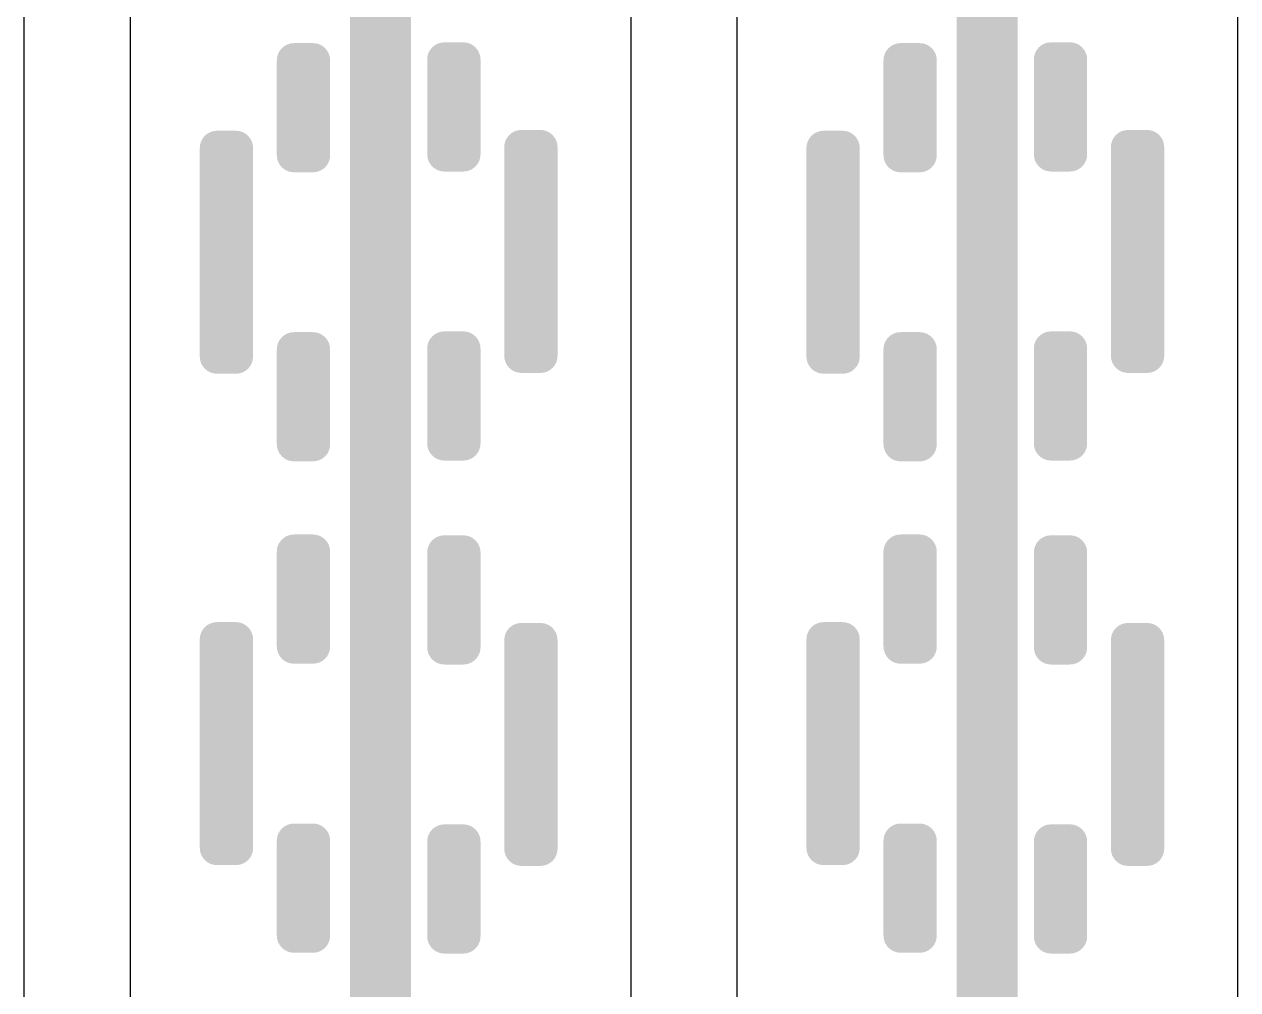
# Model space of a CAD drawing. Header units: inches. Extents: x -0.01 to 3.95, y -0.11 to 1.88.
# Drawn here: x 0.365 to 0.995, y 0.945 to 1.446 of the extents above; entities that cross this region are included whole.
import ezdxf

# ---------------------------------------------------------------- set-up
doc = ezdxf.new("R2010")
doc.units = ezdxf.units.IN
doc.header["$MEASUREMENT"] = 0
for name, color, linetype in [('Top Layer', 1, 'Continuous'), ('Top Paste', 8, 'Continuous'), ('Top Solder', 216, 'Continuous')]:
    doc.layers.add(name, color=color, linetype=linetype)

msp = doc.modelspace()

# ---------------------------------------------------------------- hatches: boundary and pattern name
at = {"layer": 'Top Layer'}
h = msp.add_hatch(color=1, dxfattribs=at)
edge = h.paths.add_edge_path()
edge.add_arc((0.54406, 1.70551), 0.00591, 90, 180)
edge.add_line((0.53815, 1.70551), (0.53815, 0.00472))
edge.add_arc((0.54406, 0.00472), 0.00591, 180, 270)
edge.add_line((0.54406, -0.00118), (0.55587, -0.00118))
edge.add_arc((0.55587, 0.00472), 0.00591, 270, 360)
edge.add_line((0.56177, 0.00472), (0.56177, 1.70551))
edge.add_arc((0.55587, 1.70551), 0.00591, 0, 90)
edge.add_line((0.55587, 1.71141), (0.54406, 1.71141))
h = msp.add_hatch(color=1, dxfattribs=at)
edge = h.paths.add_edge_path()
edge.add_arc((0.85902, 1.70551), 0.00591, 90, 180)
edge.add_line((0.85311, 1.70551), (0.85311, 0.00472))
edge.add_arc((0.85902, 0.00472), 0.00591, 180, 270)
edge.add_line((0.85902, -0.00118), (0.87083, -0.00118))
edge.add_arc((0.87083, 0.00472), 0.00591, 270, 360)
edge.add_line((0.87673, 0.00472), (0.87673, 1.70551))
edge.add_arc((0.87083, 1.70551), 0.00591, 0, 90)
edge.add_line((0.87083, 1.71141), (0.85902, 1.71141))
h = msp.add_hatch(color=1, dxfattribs=at)
edge = h.paths.add_edge_path()
edge.add_arc((0.50504, 1.42697), 0.00492, 90, 180)
edge.add_line((0.50012, 1.42697), (0.50012, 1.37775))
edge.add_arc((0.50504, 1.37775), 0.00492, 180, 270)
edge.add_line((0.50504, 1.37283), (0.51488, 1.37283))
edge.add_arc((0.51488, 1.37775), 0.00492, 270, 360)
edge.add_line((0.5198, 1.37775), (0.5198, 1.42697))
edge.add_arc((0.51488, 1.42697), 0.00492, 0, 90)
edge.add_line((0.51488, 1.43189), (0.50504, 1.43189))
h = msp.add_hatch(color=1, dxfattribs=at)
edge = h.paths.add_edge_path()
edge.add_arc((0.59295, 1.37817), 0.00492, 270, 360)
edge.add_line((0.59787, 1.37817), (0.59787, 1.42738))
edge.add_arc((0.59295, 1.42738), 0.00492, 0, 90)
edge.add_line((0.59295, 1.4323), (0.58311, 1.4323))
edge.add_arc((0.58311, 1.42738), 0.00492, 90, 180)
edge.add_line((0.57819, 1.42738), (0.57819, 1.37817))
edge.add_arc((0.58311, 1.37817), 0.00492, 180, 270)
edge.add_line((0.58311, 1.37324), (0.59295, 1.37324))
h = msp.add_hatch(color=1, dxfattribs=at)
edge = h.paths.add_edge_path()
edge.add_arc((0.82, 1.42697), 0.00492, 90, 180)
edge.add_line((0.81508, 1.42697), (0.81508, 1.37775))
edge.add_arc((0.82, 1.37775), 0.00492, 180, 270)
edge.add_line((0.82, 1.37283), (0.82984, 1.37283))
edge.add_arc((0.82984, 1.37775), 0.00492, 270, 360)
edge.add_line((0.83476, 1.37775), (0.83476, 1.42697))
edge.add_arc((0.82984, 1.42697), 0.00492, 0, 90)
edge.add_line((0.82984, 1.43189), (0.82, 1.43189))
h = msp.add_hatch(color=1, dxfattribs=at)
edge = h.paths.add_edge_path()
edge.add_arc((0.90791, 1.37817), 0.00492, 270, 360)
edge.add_line((0.91283, 1.37817), (0.91283, 1.42738))
edge.add_arc((0.90791, 1.42738), 0.00492, 0, 90)
edge.add_line((0.90791, 1.4323), (0.89807, 1.4323))
edge.add_arc((0.89807, 1.42738), 0.00492, 90, 180)
edge.add_line((0.89315, 1.42738), (0.89315, 1.37817))
edge.add_arc((0.89807, 1.37817), 0.00492, 180, 270)
edge.add_line((0.89807, 1.37324), (0.90791, 1.37324))
h = msp.add_hatch(color=1, dxfattribs=at)
edge = h.paths.add_edge_path()
edge.add_arc((0.46504, 1.38149), 0.00492, 90, 180)
edge.add_line((0.46012, 1.38149), (0.46012, 1.27323))
edge.add_arc((0.46504, 1.27323), 0.00492, 180, 270)
edge.add_line((0.46504, 1.2683), (0.47488, 1.2683))
edge.add_arc((0.47488, 1.27323), 0.00492, 270, 360)
edge.add_line((0.4798, 1.27323), (0.4798, 1.38149))
edge.add_arc((0.47488, 1.38149), 0.00492, 0, 90)
edge.add_line((0.47488, 1.38641), (0.46504, 1.38641))
h = msp.add_hatch(color=1, dxfattribs=at)
edge = h.paths.add_edge_path()
edge.add_arc((0.63295, 1.27364), 0.00492, 270, 360)
edge.add_line((0.63787, 1.27364), (0.63787, 1.38191))
edge.add_arc((0.63295, 1.38191), 0.00492, 0, 90)
edge.add_line((0.63295, 1.38683), (0.62311, 1.38683))
edge.add_arc((0.62311, 1.38191), 0.00492, 90, 180)
edge.add_line((0.61819, 1.38191), (0.61819, 1.27364))
edge.add_arc((0.62311, 1.27364), 0.00492, 180, 270)
edge.add_line((0.62311, 1.26872), (0.63295, 1.26872))
h = msp.add_hatch(color=1, dxfattribs=at)
edge = h.paths.add_edge_path()
edge.add_arc((0.78, 1.38149), 0.00492, 90, 180)
edge.add_line((0.77508, 1.38149), (0.77508, 1.27323))
edge.add_arc((0.78, 1.27323), 0.00492, 180, 270)
edge.add_line((0.78, 1.2683), (0.78984, 1.2683))
edge.add_arc((0.78984, 1.27323), 0.00492, 270, 360)
edge.add_line((0.79476, 1.27323), (0.79476, 1.38149))
edge.add_arc((0.78984, 1.38149), 0.00492, 0, 90)
edge.add_line((0.78984, 1.38641), (0.78, 1.38641))
h = msp.add_hatch(color=1, dxfattribs=at)
edge = h.paths.add_edge_path()
edge.add_arc((0.94791, 1.27364), 0.00492, 270, 360)
edge.add_line((0.95283, 1.27364), (0.95283, 1.38191))
edge.add_arc((0.94791, 1.38191), 0.00492, 0, 90)
edge.add_line((0.94791, 1.38683), (0.93807, 1.38683))
edge.add_arc((0.93807, 1.38191), 0.00492, 90, 180)
edge.add_line((0.93315, 1.38191), (0.93315, 1.27364))
edge.add_arc((0.93807, 1.27364), 0.00492, 180, 270)
edge.add_line((0.93807, 1.26872), (0.94791, 1.26872))
h = msp.add_hatch(color=1, dxfattribs=at)
edge = h.paths.add_edge_path()
edge.add_arc((0.50504, 1.27697), 0.00492, 90, 180)
edge.add_line((0.50012, 1.27697), (0.50012, 1.22775))
edge.add_arc((0.50504, 1.22775), 0.00492, 180, 270)
edge.add_line((0.50504, 1.22283), (0.51488, 1.22283))
edge.add_arc((0.51488, 1.22775), 0.00492, 270, 360)
edge.add_line((0.5198, 1.22775), (0.5198, 1.27697))
edge.add_arc((0.51488, 1.27697), 0.00492, 0, 90)
edge.add_line((0.51488, 1.28189), (0.50504, 1.28189))
h = msp.add_hatch(color=1, dxfattribs=at)
edge = h.paths.add_edge_path()
edge.add_arc((0.59295, 1.22817), 0.00492, 270, 360)
edge.add_line((0.59787, 1.22817), (0.59787, 1.27738))
edge.add_arc((0.59295, 1.27738), 0.00492, 0, 90)
edge.add_line((0.59295, 1.2823), (0.58311, 1.2823))
edge.add_arc((0.58311, 1.27738), 0.00492, 90, 180)
edge.add_line((0.57819, 1.27738), (0.57819, 1.22817))
edge.add_arc((0.58311, 1.22817), 0.00492, 180, 270)
edge.add_line((0.58311, 1.22324), (0.59295, 1.22324))
h = msp.add_hatch(color=1, dxfattribs=at)
edge = h.paths.add_edge_path()
edge.add_arc((0.82, 1.27697), 0.00492, 90, 180)
edge.add_line((0.81508, 1.27697), (0.81508, 1.22775))
edge.add_arc((0.82, 1.22775), 0.00492, 180, 270)
edge.add_line((0.82, 1.22283), (0.82984, 1.22283))
edge.add_arc((0.82984, 1.22775), 0.00492, 270, 360)
edge.add_line((0.83476, 1.22775), (0.83476, 1.27697))
edge.add_arc((0.82984, 1.27697), 0.00492, 0, 90)
edge.add_line((0.82984, 1.28189), (0.82, 1.28189))
h = msp.add_hatch(color=1, dxfattribs=at)
edge = h.paths.add_edge_path()
edge.add_arc((0.90791, 1.22817), 0.00492, 270, 360)
edge.add_line((0.91283, 1.22817), (0.91283, 1.27738))
edge.add_arc((0.90791, 1.27738), 0.00492, 0, 90)
edge.add_line((0.90791, 1.2823), (0.89807, 1.2823))
edge.add_arc((0.89807, 1.27738), 0.00492, 90, 180)
edge.add_line((0.89315, 1.27738), (0.89315, 1.22817))
edge.add_arc((0.89807, 1.22817), 0.00492, 180, 270)
edge.add_line((0.89807, 1.22324), (0.90791, 1.22324))
h = msp.add_hatch(color=1, dxfattribs=at)
edge = h.paths.add_edge_path()
edge.add_arc((0.50504, 1.17197), 0.00492, 90, 180)
edge.add_line((0.50012, 1.17197), (0.50012, 1.12275))
edge.add_arc((0.50504, 1.12275), 0.00492, 180, 270)
edge.add_line((0.50504, 1.11783), (0.51488, 1.11783))
edge.add_arc((0.51488, 1.12275), 0.00492, 270, 360)
edge.add_line((0.5198, 1.12275), (0.5198, 1.17197))
edge.add_arc((0.51488, 1.17197), 0.00492, 0, 90)
edge.add_line((0.51488, 1.17689), (0.50504, 1.17689))
h = msp.add_hatch(color=1, dxfattribs=at)
edge = h.paths.add_edge_path()
edge.add_arc((0.59295, 1.12234), 0.00492, 270, 360)
edge.add_line((0.59787, 1.12234), (0.59787, 1.17155))
edge.add_arc((0.59295, 1.17155), 0.00492, 0, 90)
edge.add_line((0.59295, 1.17647), (0.58311, 1.17647))
edge.add_arc((0.58311, 1.17155), 0.00492, 90, 180)
edge.add_line((0.57819, 1.17155), (0.57819, 1.12234))
edge.add_arc((0.58311, 1.12234), 0.00492, 180, 270)
edge.add_line((0.58311, 1.11742), (0.59295, 1.11742))
h = msp.add_hatch(color=1, dxfattribs=at)
edge = h.paths.add_edge_path()
edge.add_arc((0.82, 1.17197), 0.00492, 90, 180)
edge.add_line((0.81508, 1.17197), (0.81508, 1.12275))
edge.add_arc((0.82, 1.12275), 0.00492, 180, 270)
edge.add_line((0.82, 1.11783), (0.82984, 1.11783))
edge.add_arc((0.82984, 1.12275), 0.00492, 270, 360)
edge.add_line((0.83476, 1.12275), (0.83476, 1.17197))
edge.add_arc((0.82984, 1.17197), 0.00492, 0, 90)
edge.add_line((0.82984, 1.17689), (0.82, 1.17689))
h = msp.add_hatch(color=1, dxfattribs=at)
edge = h.paths.add_edge_path()
edge.add_arc((0.90791, 1.12234), 0.00492, 270, 360)
edge.add_line((0.91283, 1.12234), (0.91283, 1.17155))
edge.add_arc((0.90791, 1.17155), 0.00492, 0, 90)
edge.add_line((0.90791, 1.17647), (0.89807, 1.17647))
edge.add_arc((0.89807, 1.17155), 0.00492, 90, 180)
edge.add_line((0.89315, 1.17155), (0.89315, 1.12234))
edge.add_arc((0.89807, 1.12234), 0.00492, 180, 270)
edge.add_line((0.89807, 1.11742), (0.90791, 1.11742))
h = msp.add_hatch(color=1, dxfattribs=at)
edge = h.paths.add_edge_path()
edge.add_arc((0.46504, 1.12649), 0.00492, 90, 180)
edge.add_line((0.46012, 1.12649), (0.46012, 1.01823))
edge.add_arc((0.46504, 1.01823), 0.00492, 180, 270)
edge.add_line((0.46504, 1.0133), (0.47488, 1.0133))
edge.add_arc((0.47488, 1.01823), 0.00492, 270, 360)
edge.add_line((0.4798, 1.01823), (0.4798, 1.12649))
edge.add_arc((0.47488, 1.12649), 0.00492, 0, 90)
edge.add_line((0.47488, 1.13141), (0.46504, 1.13141))
h = msp.add_hatch(color=1, dxfattribs=at)
edge = h.paths.add_edge_path()
edge.add_arc((0.63295, 1.01781), 0.00492, 270, 360)
edge.add_line((0.63787, 1.01781), (0.63787, 1.12608))
edge.add_arc((0.63295, 1.12608), 0.00492, 0, 90)
edge.add_line((0.63295, 1.131), (0.62311, 1.131))
edge.add_arc((0.62311, 1.12608), 0.00492, 90, 180)
edge.add_line((0.61819, 1.12608), (0.61819, 1.01781))
edge.add_arc((0.62311, 1.01781), 0.00492, 180, 270)
edge.add_line((0.62311, 1.01289), (0.63295, 1.01289))
h = msp.add_hatch(color=1, dxfattribs=at)
edge = h.paths.add_edge_path()
edge.add_arc((0.78, 1.12649), 0.00492, 90, 180)
edge.add_line((0.77508, 1.12649), (0.77508, 1.01823))
edge.add_arc((0.78, 1.01823), 0.00492, 180, 270)
edge.add_line((0.78, 1.0133), (0.78984, 1.0133))
edge.add_arc((0.78984, 1.01823), 0.00492, 270, 360)
edge.add_line((0.79476, 1.01823), (0.79476, 1.12649))
edge.add_arc((0.78984, 1.12649), 0.00492, 0, 90)
edge.add_line((0.78984, 1.13141), (0.78, 1.13141))
h = msp.add_hatch(color=1, dxfattribs=at)
edge = h.paths.add_edge_path()
edge.add_arc((0.94791, 1.01781), 0.00492, 270, 360)
edge.add_line((0.95283, 1.01781), (0.95283, 1.12608))
edge.add_arc((0.94791, 1.12608), 0.00492, 0, 90)
edge.add_line((0.94791, 1.131), (0.93807, 1.131))
edge.add_arc((0.93807, 1.12608), 0.00492, 90, 180)
edge.add_line((0.93315, 1.12608), (0.93315, 1.01781))
edge.add_arc((0.93807, 1.01781), 0.00492, 180, 270)
edge.add_line((0.93807, 1.01289), (0.94791, 1.01289))
h = msp.add_hatch(color=1, dxfattribs=at)
edge = h.paths.add_edge_path()
edge.add_arc((0.50504, 1.02197), 0.00492, 90, 180)
edge.add_line((0.50012, 1.02197), (0.50012, 0.97275))
edge.add_arc((0.50504, 0.97275), 0.00492, 180, 270)
edge.add_line((0.50504, 0.96783), (0.51488, 0.96783))
edge.add_arc((0.51488, 0.97275), 0.00492, 270, 360)
edge.add_line((0.5198, 0.97275), (0.5198, 1.02197))
edge.add_arc((0.51488, 1.02197), 0.00492, 0, 90)
edge.add_line((0.51488, 1.02689), (0.50504, 1.02689))
h = msp.add_hatch(color=1, dxfattribs=at)
edge = h.paths.add_edge_path()
edge.add_arc((0.59295, 0.97234), 0.00492, 270, 360)
edge.add_line((0.59787, 0.97234), (0.59787, 1.02155))
edge.add_arc((0.59295, 1.02155), 0.00492, 0, 90)
edge.add_line((0.59295, 1.02647), (0.58311, 1.02647))
edge.add_arc((0.58311, 1.02155), 0.00492, 90, 180)
edge.add_line((0.57819, 1.02155), (0.57819, 0.97234))
edge.add_arc((0.58311, 0.97234), 0.00492, 180, 270)
edge.add_line((0.58311, 0.96742), (0.59295, 0.96742))
h = msp.add_hatch(color=1, dxfattribs=at)
edge = h.paths.add_edge_path()
edge.add_arc((0.82, 1.02197), 0.00492, 90, 180)
edge.add_line((0.81508, 1.02197), (0.81508, 0.97275))
edge.add_arc((0.82, 0.97275), 0.00492, 180, 270)
edge.add_line((0.82, 0.96783), (0.82984, 0.96783))
edge.add_arc((0.82984, 0.97275), 0.00492, 270, 360)
edge.add_line((0.83476, 0.97275), (0.83476, 1.02197))
edge.add_arc((0.82984, 1.02197), 0.00492, 0, 90)
edge.add_line((0.82984, 1.02689), (0.82, 1.02689))
h = msp.add_hatch(color=1, dxfattribs=at)
edge = h.paths.add_edge_path()
edge.add_arc((0.90791, 0.97234), 0.00492, 270, 360)
edge.add_line((0.91283, 0.97234), (0.91283, 1.02155))
edge.add_arc((0.90791, 1.02155), 0.00492, 0, 90)
edge.add_line((0.90791, 1.02647), (0.89807, 1.02647))
edge.add_arc((0.89807, 1.02155), 0.00492, 90, 180)
edge.add_line((0.89315, 1.02155), (0.89315, 0.97234))
edge.add_arc((0.89807, 0.97234), 0.00492, 180, 270)
edge.add_line((0.89807, 0.96742), (0.90791, 0.96742))
at = {"layer": 'Top Paste'}
h = msp.add_hatch(color=8, dxfattribs=at)
edge = h.paths.add_edge_path()
edge.add_arc((0.54406, 1.70551), 0.00591, 90, 180)
edge.add_line((0.53815, 1.70551), (0.53815, 0.00472))
edge.add_arc((0.54406, 0.00472), 0.00591, 180, 270)
edge.add_line((0.54406, -0.00118), (0.55587, -0.00118))
edge.add_arc((0.55587, 0.00472), 0.00591, 270, 360)
edge.add_line((0.56177, 0.00472), (0.56177, 1.70551))
edge.add_arc((0.55587, 1.70551), 0.00591, 0, 90)
edge.add_line((0.55587, 1.71141), (0.54406, 1.71141))
h = msp.add_hatch(color=8, dxfattribs=at)
edge = h.paths.add_edge_path()
edge.add_arc((0.85902, 1.70551), 0.00591, 90, 180)
edge.add_line((0.85311, 1.70551), (0.85311, 0.00472))
edge.add_arc((0.85902, 0.00472), 0.00591, 180, 270)
edge.add_line((0.85902, -0.00118), (0.87083, -0.00118))
edge.add_arc((0.87083, 0.00472), 0.00591, 270, 360)
edge.add_line((0.87673, 0.00472), (0.87673, 1.70551))
edge.add_arc((0.87083, 1.70551), 0.00591, 0, 90)
edge.add_line((0.87083, 1.71141), (0.85902, 1.71141))
h = msp.add_hatch(color=8, dxfattribs=at)
edge = h.paths.add_edge_path()
edge.add_arc((0.50504, 1.42697), 0.00492, 90, 180)
edge.add_line((0.50012, 1.42697), (0.50012, 1.37775))
edge.add_arc((0.50504, 1.37775), 0.00492, 180, 270)
edge.add_line((0.50504, 1.37283), (0.51488, 1.37283))
edge.add_arc((0.51488, 1.37775), 0.00492, 270, 360)
edge.add_line((0.5198, 1.37775), (0.5198, 1.42697))
edge.add_arc((0.51488, 1.42697), 0.00492, 0, 90)
edge.add_line((0.51488, 1.43189), (0.50504, 1.43189))
h = msp.add_hatch(color=8, dxfattribs=at)
edge = h.paths.add_edge_path()
edge.add_arc((0.59295, 1.37817), 0.00492, 270, 360)
edge.add_line((0.59787, 1.37817), (0.59787, 1.42738))
edge.add_arc((0.59295, 1.42738), 0.00492, 0, 90)
edge.add_line((0.59295, 1.4323), (0.58311, 1.4323))
edge.add_arc((0.58311, 1.42738), 0.00492, 90, 180)
edge.add_line((0.57819, 1.42738), (0.57819, 1.37817))
edge.add_arc((0.58311, 1.37817), 0.00492, 180, 270)
edge.add_line((0.58311, 1.37324), (0.59295, 1.37324))
h = msp.add_hatch(color=8, dxfattribs=at)
edge = h.paths.add_edge_path()
edge.add_arc((0.82, 1.42697), 0.00492, 90, 180)
edge.add_line((0.81508, 1.42697), (0.81508, 1.37775))
edge.add_arc((0.82, 1.37775), 0.00492, 180, 270)
edge.add_line((0.82, 1.37283), (0.82984, 1.37283))
edge.add_arc((0.82984, 1.37775), 0.00492, 270, 360)
edge.add_line((0.83476, 1.37775), (0.83476, 1.42697))
edge.add_arc((0.82984, 1.42697), 0.00492, 0, 90)
edge.add_line((0.82984, 1.43189), (0.82, 1.43189))
h = msp.add_hatch(color=8, dxfattribs=at)
edge = h.paths.add_edge_path()
edge.add_arc((0.90791, 1.37817), 0.00492, 270, 360)
edge.add_line((0.91283, 1.37817), (0.91283, 1.42738))
edge.add_arc((0.90791, 1.42738), 0.00492, 0, 90)
edge.add_line((0.90791, 1.4323), (0.89807, 1.4323))
edge.add_arc((0.89807, 1.42738), 0.00492, 90, 180)
edge.add_line((0.89315, 1.42738), (0.89315, 1.37817))
edge.add_arc((0.89807, 1.37817), 0.00492, 180, 270)
edge.add_line((0.89807, 1.37324), (0.90791, 1.37324))
h = msp.add_hatch(color=8, dxfattribs=at)
edge = h.paths.add_edge_path()
edge.add_arc((0.46504, 1.38149), 0.00492, 90, 180)
edge.add_line((0.46012, 1.38149), (0.46012, 1.27323))
edge.add_arc((0.46504, 1.27323), 0.00492, 180, 270)
edge.add_line((0.46504, 1.2683), (0.47488, 1.2683))
edge.add_arc((0.47488, 1.27323), 0.00492, 270, 360)
edge.add_line((0.4798, 1.27323), (0.4798, 1.38149))
edge.add_arc((0.47488, 1.38149), 0.00492, 0, 90)
edge.add_line((0.47488, 1.38641), (0.46504, 1.38641))
h = msp.add_hatch(color=8, dxfattribs=at)
edge = h.paths.add_edge_path()
edge.add_arc((0.63295, 1.27364), 0.00492, 270, 360)
edge.add_line((0.63787, 1.27364), (0.63787, 1.38191))
edge.add_arc((0.63295, 1.38191), 0.00492, 0, 90)
edge.add_line((0.63295, 1.38683), (0.62311, 1.38683))
edge.add_arc((0.62311, 1.38191), 0.00492, 90, 180)
edge.add_line((0.61819, 1.38191), (0.61819, 1.27364))
edge.add_arc((0.62311, 1.27364), 0.00492, 180, 270)
edge.add_line((0.62311, 1.26872), (0.63295, 1.26872))
h = msp.add_hatch(color=8, dxfattribs=at)
edge = h.paths.add_edge_path()
edge.add_arc((0.78, 1.38149), 0.00492, 90, 180)
edge.add_line((0.77508, 1.38149), (0.77508, 1.27323))
edge.add_arc((0.78, 1.27323), 0.00492, 180, 270)
edge.add_line((0.78, 1.2683), (0.78984, 1.2683))
edge.add_arc((0.78984, 1.27323), 0.00492, 270, 360)
edge.add_line((0.79476, 1.27323), (0.79476, 1.38149))
edge.add_arc((0.78984, 1.38149), 0.00492, 0, 90)
edge.add_line((0.78984, 1.38641), (0.78, 1.38641))
h = msp.add_hatch(color=8, dxfattribs=at)
edge = h.paths.add_edge_path()
edge.add_arc((0.94791, 1.27364), 0.00492, 270, 360)
edge.add_line((0.95283, 1.27364), (0.95283, 1.38191))
edge.add_arc((0.94791, 1.38191), 0.00492, 0, 90)
edge.add_line((0.94791, 1.38683), (0.93807, 1.38683))
edge.add_arc((0.93807, 1.38191), 0.00492, 90, 180)
edge.add_line((0.93315, 1.38191), (0.93315, 1.27364))
edge.add_arc((0.93807, 1.27364), 0.00492, 180, 270)
edge.add_line((0.93807, 1.26872), (0.94791, 1.26872))
h = msp.add_hatch(color=8, dxfattribs=at)
edge = h.paths.add_edge_path()
edge.add_arc((0.50504, 1.27697), 0.00492, 90, 180)
edge.add_line((0.50012, 1.27697), (0.50012, 1.22775))
edge.add_arc((0.50504, 1.22775), 0.00492, 180, 270)
edge.add_line((0.50504, 1.22283), (0.51488, 1.22283))
edge.add_arc((0.51488, 1.22775), 0.00492, 270, 360)
edge.add_line((0.5198, 1.22775), (0.5198, 1.27697))
edge.add_arc((0.51488, 1.27697), 0.00492, 0, 90)
edge.add_line((0.51488, 1.28189), (0.50504, 1.28189))
h = msp.add_hatch(color=8, dxfattribs=at)
edge = h.paths.add_edge_path()
edge.add_arc((0.59295, 1.22817), 0.00492, 270, 360)
edge.add_line((0.59787, 1.22817), (0.59787, 1.27738))
edge.add_arc((0.59295, 1.27738), 0.00492, 0, 90)
edge.add_line((0.59295, 1.2823), (0.58311, 1.2823))
edge.add_arc((0.58311, 1.27738), 0.00492, 90, 180)
edge.add_line((0.57819, 1.27738), (0.57819, 1.22817))
edge.add_arc((0.58311, 1.22817), 0.00492, 180, 270)
edge.add_line((0.58311, 1.22324), (0.59295, 1.22324))
h = msp.add_hatch(color=8, dxfattribs=at)
edge = h.paths.add_edge_path()
edge.add_arc((0.82, 1.27697), 0.00492, 90, 180)
edge.add_line((0.81508, 1.27697), (0.81508, 1.22775))
edge.add_arc((0.82, 1.22775), 0.00492, 180, 270)
edge.add_line((0.82, 1.22283), (0.82984, 1.22283))
edge.add_arc((0.82984, 1.22775), 0.00492, 270, 360)
edge.add_line((0.83476, 1.22775), (0.83476, 1.27697))
edge.add_arc((0.82984, 1.27697), 0.00492, 0, 90)
edge.add_line((0.82984, 1.28189), (0.82, 1.28189))
h = msp.add_hatch(color=8, dxfattribs=at)
edge = h.paths.add_edge_path()
edge.add_arc((0.90791, 1.22817), 0.00492, 270, 360)
edge.add_line((0.91283, 1.22817), (0.91283, 1.27738))
edge.add_arc((0.90791, 1.27738), 0.00492, 0, 90)
edge.add_line((0.90791, 1.2823), (0.89807, 1.2823))
edge.add_arc((0.89807, 1.27738), 0.00492, 90, 180)
edge.add_line((0.89315, 1.27738), (0.89315, 1.22817))
edge.add_arc((0.89807, 1.22817), 0.00492, 180, 270)
edge.add_line((0.89807, 1.22324), (0.90791, 1.22324))
h = msp.add_hatch(color=8, dxfattribs=at)
edge = h.paths.add_edge_path()
edge.add_arc((0.50504, 1.17197), 0.00492, 90, 180)
edge.add_line((0.50012, 1.17197), (0.50012, 1.12275))
edge.add_arc((0.50504, 1.12275), 0.00492, 180, 270)
edge.add_line((0.50504, 1.11783), (0.51488, 1.11783))
edge.add_arc((0.51488, 1.12275), 0.00492, 270, 360)
edge.add_line((0.5198, 1.12275), (0.5198, 1.17197))
edge.add_arc((0.51488, 1.17197), 0.00492, 0, 90)
edge.add_line((0.51488, 1.17689), (0.50504, 1.17689))
h = msp.add_hatch(color=8, dxfattribs=at)
edge = h.paths.add_edge_path()
edge.add_arc((0.59295, 1.12234), 0.00492, 270, 360)
edge.add_line((0.59787, 1.12234), (0.59787, 1.17155))
edge.add_arc((0.59295, 1.17155), 0.00492, 0, 90)
edge.add_line((0.59295, 1.17647), (0.58311, 1.17647))
edge.add_arc((0.58311, 1.17155), 0.00492, 90, 180)
edge.add_line((0.57819, 1.17155), (0.57819, 1.12234))
edge.add_arc((0.58311, 1.12234), 0.00492, 180, 270)
edge.add_line((0.58311, 1.11742), (0.59295, 1.11742))
h = msp.add_hatch(color=8, dxfattribs=at)
edge = h.paths.add_edge_path()
edge.add_arc((0.82, 1.17197), 0.00492, 90, 180)
edge.add_line((0.81508, 1.17197), (0.81508, 1.12275))
edge.add_arc((0.82, 1.12275), 0.00492, 180, 270)
edge.add_line((0.82, 1.11783), (0.82984, 1.11783))
edge.add_arc((0.82984, 1.12275), 0.00492, 270, 360)
edge.add_line((0.83476, 1.12275), (0.83476, 1.17197))
edge.add_arc((0.82984, 1.17197), 0.00492, 0, 90)
edge.add_line((0.82984, 1.17689), (0.82, 1.17689))
h = msp.add_hatch(color=8, dxfattribs=at)
edge = h.paths.add_edge_path()
edge.add_arc((0.90791, 1.12234), 0.00492, 270, 360)
edge.add_line((0.91283, 1.12234), (0.91283, 1.17155))
edge.add_arc((0.90791, 1.17155), 0.00492, 0, 90)
edge.add_line((0.90791, 1.17647), (0.89807, 1.17647))
edge.add_arc((0.89807, 1.17155), 0.00492, 90, 180)
edge.add_line((0.89315, 1.17155), (0.89315, 1.12234))
edge.add_arc((0.89807, 1.12234), 0.00492, 180, 270)
edge.add_line((0.89807, 1.11742), (0.90791, 1.11742))
h = msp.add_hatch(color=8, dxfattribs=at)
edge = h.paths.add_edge_path()
edge.add_arc((0.46504, 1.12649), 0.00492, 90, 180)
edge.add_line((0.46012, 1.12649), (0.46012, 1.01823))
edge.add_arc((0.46504, 1.01823), 0.00492, 180, 270)
edge.add_line((0.46504, 1.0133), (0.47488, 1.0133))
edge.add_arc((0.47488, 1.01823), 0.00492, 270, 360)
edge.add_line((0.4798, 1.01823), (0.4798, 1.12649))
edge.add_arc((0.47488, 1.12649), 0.00492, 0, 90)
edge.add_line((0.47488, 1.13141), (0.46504, 1.13141))
h = msp.add_hatch(color=8, dxfattribs=at)
edge = h.paths.add_edge_path()
edge.add_arc((0.63295, 1.01781), 0.00492, 270, 360)
edge.add_line((0.63787, 1.01781), (0.63787, 1.12608))
edge.add_arc((0.63295, 1.12608), 0.00492, 0, 90)
edge.add_line((0.63295, 1.131), (0.62311, 1.131))
edge.add_arc((0.62311, 1.12608), 0.00492, 90, 180)
edge.add_line((0.61819, 1.12608), (0.61819, 1.01781))
edge.add_arc((0.62311, 1.01781), 0.00492, 180, 270)
edge.add_line((0.62311, 1.01289), (0.63295, 1.01289))
h = msp.add_hatch(color=8, dxfattribs=at)
edge = h.paths.add_edge_path()
edge.add_arc((0.78, 1.12649), 0.00492, 90, 180)
edge.add_line((0.77508, 1.12649), (0.77508, 1.01823))
edge.add_arc((0.78, 1.01823), 0.00492, 180, 270)
edge.add_line((0.78, 1.0133), (0.78984, 1.0133))
edge.add_arc((0.78984, 1.01823), 0.00492, 270, 360)
edge.add_line((0.79476, 1.01823), (0.79476, 1.12649))
edge.add_arc((0.78984, 1.12649), 0.00492, 0, 90)
edge.add_line((0.78984, 1.13141), (0.78, 1.13141))
h = msp.add_hatch(color=8, dxfattribs=at)
edge = h.paths.add_edge_path()
edge.add_arc((0.94791, 1.01781), 0.00492, 270, 360)
edge.add_line((0.95283, 1.01781), (0.95283, 1.12608))
edge.add_arc((0.94791, 1.12608), 0.00492, 0, 90)
edge.add_line((0.94791, 1.131), (0.93807, 1.131))
edge.add_arc((0.93807, 1.12608), 0.00492, 90, 180)
edge.add_line((0.93315, 1.12608), (0.93315, 1.01781))
edge.add_arc((0.93807, 1.01781), 0.00492, 180, 270)
edge.add_line((0.93807, 1.01289), (0.94791, 1.01289))
h = msp.add_hatch(color=8, dxfattribs=at)
edge = h.paths.add_edge_path()
edge.add_arc((0.50504, 1.02197), 0.00492, 90, 180)
edge.add_line((0.50012, 1.02197), (0.50012, 0.97275))
edge.add_arc((0.50504, 0.97275), 0.00492, 180, 270)
edge.add_line((0.50504, 0.96783), (0.51488, 0.96783))
edge.add_arc((0.51488, 0.97275), 0.00492, 270, 360)
edge.add_line((0.5198, 0.97275), (0.5198, 1.02197))
edge.add_arc((0.51488, 1.02197), 0.00492, 0, 90)
edge.add_line((0.51488, 1.02689), (0.50504, 1.02689))
h = msp.add_hatch(color=8, dxfattribs=at)
edge = h.paths.add_edge_path()
edge.add_arc((0.59295, 0.97234), 0.00492, 270, 360)
edge.add_line((0.59787, 0.97234), (0.59787, 1.02155))
edge.add_arc((0.59295, 1.02155), 0.00492, 0, 90)
edge.add_line((0.59295, 1.02647), (0.58311, 1.02647))
edge.add_arc((0.58311, 1.02155), 0.00492, 90, 180)
edge.add_line((0.57819, 1.02155), (0.57819, 0.97234))
edge.add_arc((0.58311, 0.97234), 0.00492, 180, 270)
edge.add_line((0.58311, 0.96742), (0.59295, 0.96742))
h = msp.add_hatch(color=8, dxfattribs=at)
edge = h.paths.add_edge_path()
edge.add_arc((0.82, 1.02197), 0.00492, 90, 180)
edge.add_line((0.81508, 1.02197), (0.81508, 0.97275))
edge.add_arc((0.82, 0.97275), 0.00492, 180, 270)
edge.add_line((0.82, 0.96783), (0.82984, 0.96783))
edge.add_arc((0.82984, 0.97275), 0.00492, 270, 360)
edge.add_line((0.83476, 0.97275), (0.83476, 1.02197))
edge.add_arc((0.82984, 1.02197), 0.00492, 0, 90)
edge.add_line((0.82984, 1.02689), (0.82, 1.02689))
h = msp.add_hatch(color=8, dxfattribs=at)
edge = h.paths.add_edge_path()
edge.add_arc((0.90791, 0.97234), 0.00492, 270, 360)
edge.add_line((0.91283, 0.97234), (0.91283, 1.02155))
edge.add_arc((0.90791, 1.02155), 0.00492, 0, 90)
edge.add_line((0.90791, 1.02647), (0.89807, 1.02647))
edge.add_arc((0.89807, 1.02155), 0.00492, 90, 180)
edge.add_line((0.89315, 1.02155), (0.89315, 0.97234))
edge.add_arc((0.89807, 0.97234), 0.00492, 180, 270)
edge.add_line((0.89807, 0.96742), (0.90791, 0.96742))
at = {"layer": 'Top Solder'}
h = msp.add_hatch(color=216, dxfattribs=at)
edge = h.paths.add_edge_path()
edge.add_arc((0.54406, 1.70551), 0.00991, 90, 180)
edge.add_line((0.53415, 1.70551), (0.53415, 0.00472))
edge.add_arc((0.54406, 0.00472), 0.00991, 180, 270)
edge.add_line((0.54406, -0.00518), (0.55587, -0.00518))
edge.add_arc((0.55587, 0.00472), 0.00991, 270, 360)
edge.add_line((0.56577, 0.00472), (0.56577, 1.70551))
edge.add_arc((0.55587, 1.70551), 0.00991, 0, 90)
edge.add_line((0.55587, 1.71541), (0.54406, 1.71541))
h = msp.add_hatch(color=216, dxfattribs=at)
edge = h.paths.add_edge_path()
edge.add_arc((0.85902, 1.70551), 0.00991, 90, 180)
edge.add_line((0.84911, 1.70551), (0.84911, 0.00472))
edge.add_arc((0.85902, 0.00472), 0.00991, 180, 270)
edge.add_line((0.85902, -0.00518), (0.87083, -0.00518))
edge.add_arc((0.87083, 0.00472), 0.00991, 270, 360)
edge.add_line((0.88073, 0.00472), (0.88073, 1.70551))
edge.add_arc((0.87083, 1.70551), 0.00991, 0, 90)
edge.add_line((0.87083, 1.71541), (0.85902, 1.71541))
h = msp.add_hatch(color=216, dxfattribs=at)
edge = h.paths.add_edge_path()
edge.add_arc((0.50504, 1.42697), 0.00892, 90, 180)
edge.add_line((0.49612, 1.42697), (0.49612, 1.37775))
edge.add_arc((0.50504, 1.37775), 0.00892, 180, 270)
edge.add_line((0.50504, 1.36883), (0.51488, 1.36883))
edge.add_arc((0.51488, 1.37775), 0.00892, 270, 360)
edge.add_line((0.5238, 1.37775), (0.5238, 1.42697))
edge.add_arc((0.51488, 1.42697), 0.00892, 0, 90)
edge.add_line((0.51488, 1.43589), (0.50504, 1.43589))
h = msp.add_hatch(color=216, dxfattribs=at)
edge = h.paths.add_edge_path()
edge.add_arc((0.59295, 1.37817), 0.00892, 270, 360)
edge.add_line((0.60187, 1.37817), (0.60187, 1.42738))
edge.add_arc((0.59295, 1.42738), 0.00892, 0, 90)
edge.add_line((0.59295, 1.4363), (0.58311, 1.4363))
edge.add_arc((0.58311, 1.42738), 0.00892, 90, 180)
edge.add_line((0.57419, 1.42738), (0.57419, 1.37817))
edge.add_arc((0.58311, 1.37817), 0.00892, 180, 270)
edge.add_line((0.58311, 1.36924), (0.59295, 1.36924))
h = msp.add_hatch(color=216, dxfattribs=at)
edge = h.paths.add_edge_path()
edge.add_arc((0.82, 1.42697), 0.00892, 90, 180)
edge.add_line((0.81108, 1.42697), (0.81108, 1.37775))
edge.add_arc((0.82, 1.37775), 0.00892, 180, 270)
edge.add_line((0.82, 1.36883), (0.82984, 1.36883))
edge.add_arc((0.82984, 1.37775), 0.00892, 270, 360)
edge.add_line((0.83876, 1.37775), (0.83876, 1.42697))
edge.add_arc((0.82984, 1.42697), 0.00892, 0, 90)
edge.add_line((0.82984, 1.43589), (0.82, 1.43589))
h = msp.add_hatch(color=216, dxfattribs=at)
edge = h.paths.add_edge_path()
edge.add_arc((0.90791, 1.37817), 0.00892, 270, 360)
edge.add_line((0.91683, 1.37817), (0.91683, 1.42738))
edge.add_arc((0.90791, 1.42738), 0.00892, 0, 90)
edge.add_line((0.90791, 1.4363), (0.89807, 1.4363))
edge.add_arc((0.89807, 1.42738), 0.00892, 90, 180)
edge.add_line((0.88915, 1.42738), (0.88915, 1.37817))
edge.add_arc((0.89807, 1.37817), 0.00892, 180, 270)
edge.add_line((0.89807, 1.36924), (0.90791, 1.36924))
h = msp.add_hatch(color=216, dxfattribs=at)
edge = h.paths.add_edge_path()
edge.add_arc((0.46504, 1.38149), 0.00892, 90, 180)
edge.add_line((0.45612, 1.38149), (0.45612, 1.27323))
edge.add_arc((0.46504, 1.27323), 0.00892, 180, 270)
edge.add_line((0.46504, 1.2643), (0.47488, 1.2643))
edge.add_arc((0.47488, 1.27323), 0.00892, 270, 360)
edge.add_line((0.4838, 1.27323), (0.4838, 1.38149))
edge.add_arc((0.47488, 1.38149), 0.00892, 0, 90)
edge.add_line((0.47488, 1.39041), (0.46504, 1.39041))
h = msp.add_hatch(color=216, dxfattribs=at)
edge = h.paths.add_edge_path()
edge.add_arc((0.63295, 1.27364), 0.00892, 270, 360)
edge.add_line((0.64187, 1.27364), (0.64187, 1.38191))
edge.add_arc((0.63295, 1.38191), 0.00892, 0, 90)
edge.add_line((0.63295, 1.39083), (0.62311, 1.39083))
edge.add_arc((0.62311, 1.38191), 0.00892, 90, 180)
edge.add_line((0.61419, 1.38191), (0.61419, 1.27364))
edge.add_arc((0.62311, 1.27364), 0.00892, 180, 270)
edge.add_line((0.62311, 1.26472), (0.63295, 1.26472))
h = msp.add_hatch(color=216, dxfattribs=at)
edge = h.paths.add_edge_path()
edge.add_arc((0.78, 1.38149), 0.00892, 90, 180)
edge.add_line((0.77108, 1.38149), (0.77108, 1.27323))
edge.add_arc((0.78, 1.27323), 0.00892, 180, 270)
edge.add_line((0.78, 1.2643), (0.78984, 1.2643))
edge.add_arc((0.78984, 1.27323), 0.00892, 270, 360)
edge.add_line((0.79876, 1.27323), (0.79876, 1.38149))
edge.add_arc((0.78984, 1.38149), 0.00892, 0, 90)
edge.add_line((0.78984, 1.39041), (0.78, 1.39041))
h = msp.add_hatch(color=216, dxfattribs=at)
edge = h.paths.add_edge_path()
edge.add_arc((0.94791, 1.27364), 0.00892, 270, 360)
edge.add_line((0.95683, 1.27364), (0.95683, 1.38191))
edge.add_arc((0.94791, 1.38191), 0.00892, 0, 90)
edge.add_line((0.94791, 1.39083), (0.93807, 1.39083))
edge.add_arc((0.93807, 1.38191), 0.00892, 90, 180)
edge.add_line((0.92915, 1.38191), (0.92915, 1.27364))
edge.add_arc((0.93807, 1.27364), 0.00892, 180, 270)
edge.add_line((0.93807, 1.26472), (0.94791, 1.26472))
h = msp.add_hatch(color=216, dxfattribs=at)
edge = h.paths.add_edge_path()
edge.add_arc((0.50504, 1.27697), 0.00892, 90, 180)
edge.add_line((0.49612, 1.27697), (0.49612, 1.22775))
edge.add_arc((0.50504, 1.22775), 0.00892, 180, 270)
edge.add_line((0.50504, 1.21883), (0.51488, 1.21883))
edge.add_arc((0.51488, 1.22775), 0.00892, 270, 360)
edge.add_line((0.5238, 1.22775), (0.5238, 1.27697))
edge.add_arc((0.51488, 1.27697), 0.00892, 0, 90)
edge.add_line((0.51488, 1.28589), (0.50504, 1.28589))
h = msp.add_hatch(color=216, dxfattribs=at)
edge = h.paths.add_edge_path()
edge.add_arc((0.59295, 1.22817), 0.00892, 270, 360)
edge.add_line((0.60187, 1.22817), (0.60187, 1.27738))
edge.add_arc((0.59295, 1.27738), 0.00892, 0, 90)
edge.add_line((0.59295, 1.2863), (0.58311, 1.2863))
edge.add_arc((0.58311, 1.27738), 0.00892, 90, 180)
edge.add_line((0.57419, 1.27738), (0.57419, 1.22817))
edge.add_arc((0.58311, 1.22817), 0.00892, 180, 270)
edge.add_line((0.58311, 1.21924), (0.59295, 1.21924))
h = msp.add_hatch(color=216, dxfattribs=at)
edge = h.paths.add_edge_path()
edge.add_arc((0.82, 1.27697), 0.00892, 90, 180)
edge.add_line((0.81108, 1.27697), (0.81108, 1.22775))
edge.add_arc((0.82, 1.22775), 0.00892, 180, 270)
edge.add_line((0.82, 1.21883), (0.82984, 1.21883))
edge.add_arc((0.82984, 1.22775), 0.00892, 270, 360)
edge.add_line((0.83876, 1.22775), (0.83876, 1.27697))
edge.add_arc((0.82984, 1.27697), 0.00892, 0, 90)
edge.add_line((0.82984, 1.28589), (0.82, 1.28589))
h = msp.add_hatch(color=216, dxfattribs=at)
edge = h.paths.add_edge_path()
edge.add_arc((0.90791, 1.22817), 0.00892, 270, 360)
edge.add_line((0.91683, 1.22817), (0.91683, 1.27738))
edge.add_arc((0.90791, 1.27738), 0.00892, 0, 90)
edge.add_line((0.90791, 1.2863), (0.89807, 1.2863))
edge.add_arc((0.89807, 1.27738), 0.00892, 90, 180)
edge.add_line((0.88915, 1.27738), (0.88915, 1.22817))
edge.add_arc((0.89807, 1.22817), 0.00892, 180, 270)
edge.add_line((0.89807, 1.21924), (0.90791, 1.21924))
h = msp.add_hatch(color=216, dxfattribs=at)
edge = h.paths.add_edge_path()
edge.add_arc((0.50504, 1.17197), 0.00892, 90, 180)
edge.add_line((0.49612, 1.17197), (0.49612, 1.12275))
edge.add_arc((0.50504, 1.12275), 0.00892, 180, 270)
edge.add_line((0.50504, 1.11383), (0.51488, 1.11383))
edge.add_arc((0.51488, 1.12275), 0.00892, 270, 360)
edge.add_line((0.5238, 1.12275), (0.5238, 1.17197))
edge.add_arc((0.51488, 1.17197), 0.00892, 0, 90)
edge.add_line((0.51488, 1.18089), (0.50504, 1.18089))
h = msp.add_hatch(color=216, dxfattribs=at)
edge = h.paths.add_edge_path()
edge.add_arc((0.59295, 1.12234), 0.00892, 270, 360)
edge.add_line((0.60187, 1.12234), (0.60187, 1.17155))
edge.add_arc((0.59295, 1.17155), 0.00892, 0, 90)
edge.add_line((0.59295, 1.18047), (0.58311, 1.18047))
edge.add_arc((0.58311, 1.17155), 0.00892, 90, 180)
edge.add_line((0.57419, 1.17155), (0.57419, 1.12234))
edge.add_arc((0.58311, 1.12234), 0.00892, 180, 270)
edge.add_line((0.58311, 1.11342), (0.59295, 1.11342))
h = msp.add_hatch(color=216, dxfattribs=at)
edge = h.paths.add_edge_path()
edge.add_arc((0.82, 1.17197), 0.00892, 90, 180)
edge.add_line((0.81108, 1.17197), (0.81108, 1.12275))
edge.add_arc((0.82, 1.12275), 0.00892, 180, 270)
edge.add_line((0.82, 1.11383), (0.82984, 1.11383))
edge.add_arc((0.82984, 1.12275), 0.00892, 270, 360)
edge.add_line((0.83876, 1.12275), (0.83876, 1.17197))
edge.add_arc((0.82984, 1.17197), 0.00892, 0, 90)
edge.add_line((0.82984, 1.18089), (0.82, 1.18089))
h = msp.add_hatch(color=216, dxfattribs=at)
edge = h.paths.add_edge_path()
edge.add_arc((0.90791, 1.12234), 0.00892, 270, 360)
edge.add_line((0.91683, 1.12234), (0.91683, 1.17155))
edge.add_arc((0.90791, 1.17155), 0.00892, 0, 90)
edge.add_line((0.90791, 1.18047), (0.89807, 1.18047))
edge.add_arc((0.89807, 1.17155), 0.00892, 90, 180)
edge.add_line((0.88915, 1.17155), (0.88915, 1.12234))
edge.add_arc((0.89807, 1.12234), 0.00892, 180, 270)
edge.add_line((0.89807, 1.11342), (0.90791, 1.11342))
h = msp.add_hatch(color=216, dxfattribs=at)
edge = h.paths.add_edge_path()
edge.add_arc((0.46504, 1.12649), 0.00892, 90, 180)
edge.add_line((0.45612, 1.12649), (0.45612, 1.01823))
edge.add_arc((0.46504, 1.01823), 0.00892, 180, 270)
edge.add_line((0.46504, 1.0093), (0.47488, 1.0093))
edge.add_arc((0.47488, 1.01823), 0.00892, 270, 360)
edge.add_line((0.4838, 1.01823), (0.4838, 1.12649))
edge.add_arc((0.47488, 1.12649), 0.00892, 0, 90)
edge.add_line((0.47488, 1.13541), (0.46504, 1.13541))
h = msp.add_hatch(color=216, dxfattribs=at)
edge = h.paths.add_edge_path()
edge.add_arc((0.63295, 1.01781), 0.00892, 270, 360)
edge.add_line((0.64187, 1.01781), (0.64187, 1.12608))
edge.add_arc((0.63295, 1.12608), 0.00892, 0, 90)
edge.add_line((0.63295, 1.135), (0.62311, 1.135))
edge.add_arc((0.62311, 1.12608), 0.00892, 90, 180)
edge.add_line((0.61419, 1.12608), (0.61419, 1.01781))
edge.add_arc((0.62311, 1.01781), 0.00892, 180, 270)
edge.add_line((0.62311, 1.00889), (0.63295, 1.00889))
h = msp.add_hatch(color=216, dxfattribs=at)
edge = h.paths.add_edge_path()
edge.add_arc((0.78, 1.12649), 0.00892, 90, 180)
edge.add_line((0.77108, 1.12649), (0.77108, 1.01823))
edge.add_arc((0.78, 1.01823), 0.00892, 180, 270)
edge.add_line((0.78, 1.0093), (0.78984, 1.0093))
edge.add_arc((0.78984, 1.01823), 0.00892, 270, 360)
edge.add_line((0.79876, 1.01823), (0.79876, 1.12649))
edge.add_arc((0.78984, 1.12649), 0.00892, 0, 90)
edge.add_line((0.78984, 1.13541), (0.78, 1.13541))
h = msp.add_hatch(color=216, dxfattribs=at)
edge = h.paths.add_edge_path()
edge.add_arc((0.94791, 1.01781), 0.00892, 270, 360)
edge.add_line((0.95683, 1.01781), (0.95683, 1.12608))
edge.add_arc((0.94791, 1.12608), 0.00892, 0, 90)
edge.add_line((0.94791, 1.135), (0.93807, 1.135))
edge.add_arc((0.93807, 1.12608), 0.00892, 90, 180)
edge.add_line((0.92915, 1.12608), (0.92915, 1.01781))
edge.add_arc((0.93807, 1.01781), 0.00892, 180, 270)
edge.add_line((0.93807, 1.00889), (0.94791, 1.00889))
h = msp.add_hatch(color=216, dxfattribs=at)
edge = h.paths.add_edge_path()
edge.add_arc((0.50504, 1.02197), 0.00892, 90, 180)
edge.add_line((0.49612, 1.02197), (0.49612, 0.97275))
edge.add_arc((0.50504, 0.97275), 0.00892, 180, 270)
edge.add_line((0.50504, 0.96383), (0.51488, 0.96383))
edge.add_arc((0.51488, 0.97275), 0.00892, 270, 360)
edge.add_line((0.5238, 0.97275), (0.5238, 1.02197))
edge.add_arc((0.51488, 1.02197), 0.00892, 0, 90)
edge.add_line((0.51488, 1.03089), (0.50504, 1.03089))
h = msp.add_hatch(color=216, dxfattribs=at)
edge = h.paths.add_edge_path()
edge.add_arc((0.59295, 0.97234), 0.00892, 270, 360)
edge.add_line((0.60187, 0.97234), (0.60187, 1.02155))
edge.add_arc((0.59295, 1.02155), 0.00892, 0, 90)
edge.add_line((0.59295, 1.03047), (0.58311, 1.03047))
edge.add_arc((0.58311, 1.02155), 0.00892, 90, 180)
edge.add_line((0.57419, 1.02155), (0.57419, 0.97234))
edge.add_arc((0.58311, 0.97234), 0.00892, 180, 270)
edge.add_line((0.58311, 0.96342), (0.59295, 0.96342))
h = msp.add_hatch(color=216, dxfattribs=at)
edge = h.paths.add_edge_path()
edge.add_arc((0.82, 1.02197), 0.00892, 90, 180)
edge.add_line((0.81108, 1.02197), (0.81108, 0.97275))
edge.add_arc((0.82, 0.97275), 0.00892, 180, 270)
edge.add_line((0.82, 0.96383), (0.82984, 0.96383))
edge.add_arc((0.82984, 0.97275), 0.00892, 270, 360)
edge.add_line((0.83876, 0.97275), (0.83876, 1.02197))
edge.add_arc((0.82984, 1.02197), 0.00892, 0, 90)
edge.add_line((0.82984, 1.03089), (0.82, 1.03089))
h = msp.add_hatch(color=216, dxfattribs=at)
edge = h.paths.add_edge_path()
edge.add_arc((0.90791, 0.97234), 0.00892, 270, 360)
edge.add_line((0.91683, 0.97234), (0.91683, 1.02155))
edge.add_arc((0.90791, 1.02155), 0.00892, 0, 90)
edge.add_line((0.90791, 1.03047), (0.89807, 1.03047))
edge.add_arc((0.89807, 1.02155), 0.00892, 90, 180)
edge.add_line((0.88915, 1.02155), (0.88915, 0.97234))
edge.add_arc((0.89807, 0.97234), 0.00892, 180, 270)
edge.add_line((0.89807, 0.96342), (0.90791, 0.96342))

# ---------------------------------------------------------------- linework, layer by layer
at = {"layer": 'Top Layer'}
for p, q in [((0.365, -0.00264), (0.365, 1.78736)), ((0.42, 1.75), (0.42, -0.00264)), ((0.68, -0.00264), (0.68, 1.75)), ((0.73496, 1.75), (0.73496, -0.00264)), ((0.995, -0.00264), (0.995, 1.75))]:
    msp.add_line(p, q, dxfattribs=at)

doc.saveas('drawing.dxf')
